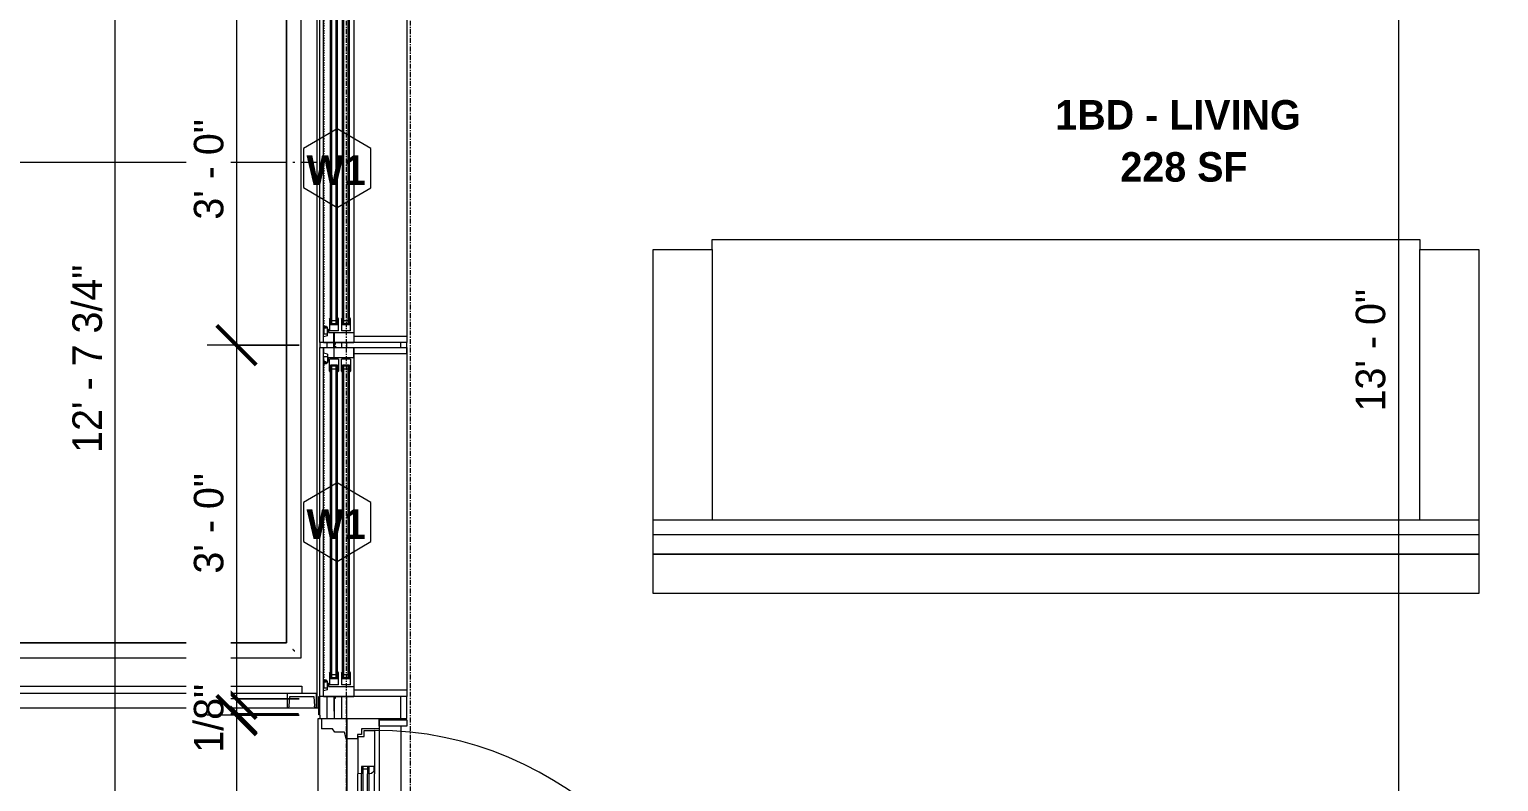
# Model space of a CAD drawing. Header units: inches. Extents: x -4058 to -1781, y 9814 to 12264.
# Drawn here: x -3861.6 to -3712.1, y 11004.1 to 11080.6 of the extents above; entities that cross this region are included whole.
import ezdxf

# ---------------------------------------------------------------- set-up
doc = ezdxf.new("R2010")
doc.units = ezdxf.units.IN
doc.header["$MEASUREMENT"] = 0
doc.linetypes.add('Dash', pattern=[0.25, 0.125, -0.125])
doc.linetypes.add('Grid Line 1_2_', pattern=[0.875, 0.5, -0.125, 0.125, -0.125])
for name, color, linetype, lineweight in [('0-1', 7, 'Continuous', 5), ('0-2', 7, 'Continuous', 9), ('A-ANNO-DIMS', 211, 'Continuous', 9), ('A-ANNO-DIMS-32', 211, 'Continuous', 9), ('A-AREA-IDEN', 2, 'Continuous', 9), ('A-DETL-GENF-HDLN-1', 7, 'Dash', 9), ('A-DETL-GENF-HDLN-2', 1, 'Continuous', 18), ('A-DOOR-1', 7, 'Continuous', 9), ('A-DOOR-FRAM-1', 7, 'Continuous', 9), ('A-DOOR-GLAZ-1', 7, 'Continuous', 9), ('A-FLOR-1', 7, 'Continuous', 9), ('A-FLOR-2', 192, 'Continuous', 9), ('A-FLOR-HRAL-1', 7, 'Continuous', 9), ('A-FLOR-LEVL-1', 7, 'Continuous', 9), ('A-GLAZ', 151, 'Continuous', 18), ('A-GLAZ-1', 7, 'Continuous', 9), ('A-GLAZ-CURT-1', 7, 'Continuous', 9), ('A-GLAZ-CWMG-1', 7, 'Continuous', 9), ('A-GLAZ-IDEN', 152, 'Continuous', 9), ('A-WALL-1', 7, 'Continuous', 9), ('I-FURN', 30, 'Continuous', 9), ('S-FNDN-1', 7, 'Continuous', 9), ('S-GRID-1', 1, 'Grid Line 1_2_', 9)]:
    doc.layers.add(name, color=color, linetype=linetype, lineweight=lineweight)
doc.styles.add('Century Gothic', font='ufonts.com_century-gothic.ttf', dxfattribs={"height": 3})
doc.styles.add('Century Gothic_B_1', font='GOTHICB.TTF', dxfattribs={"height": 3})
doc.dimstyles.new('MARKETING_DIMENSION', dxfattribs={"dimscale": 12, "dimtxt": 3.132505, "dimasz": 0.333333, "dimexe": 0.25, "dimexo": 0.166667, "dimgap": 0.041667, "dimtad": 1, "dimdec": 4, "dimrnd": 0.0625, "dimzin": 3, "dimdsep": 46, "dimlunit": 4, "dimtxsty": 'Century Gothic', "dimblk1": 'OBLIQUE', "dimblk2": 'OBLIQUE', "dimsah": 1, "dimcen": 0.09, "dimdle": 0.25, "dimazin": 0, "dimtfac": 1, "dimtdec": 4, "dimtix": 1, "dimtmove": 0, "dimatfit": 3, "dimfxl": 1, "dimtvp": 1, "dimtfill": 1, "dimfrac": 2, "dimtolj": 1, "dimtzin": 0, "dimarcsym": 2})
doc.dimstyles.new('THE_DIMENSION_STRING_2', dxfattribs={"dimscale": 12, "dimtxt": 3.132505, "dimasz": 0.333333, "dimexe": 0.25, "dimexo": 0.166667, "dimgap": 0.041667, "dimtad": 1, "dimdec": 4, "dimrnd": 0.0625, "dimzin": 3, "dimdsep": 46, "dimlunit": 4, "dimtxsty": 'Century Gothic', "dimblk1": 'OBLIQUE', "dimblk2": 'OBLIQUE', "dimsah": 1, "dimcen": 0.09, "dimdle": 0.25, "dimazin": 0, "dimtfac": 1, "dimtdec": 4, "dimtix": 1, "dimtmove": 0, "dimatfit": 3, "dimfxl": 1, "dimtvp": 1, "dimtfill": 1, "dimfrac": 2, "dimtolj": 1, "dimtzin": 0, "dimarcsym": 2})
doc.dimstyles.new('THE_DIMENSION_STRING_4', dxfattribs={"dimscale": 12, "dimtxt": 3.132505, "dimasz": 0.333333, "dimexe": 0.25, "dimexo": 0.166667, "dimgap": 0.041667, "dimtad": 1, "dimdec": 4, "dimrnd": 0.0625, "dimzin": 3, "dimdsep": 46, "dimlunit": 4, "dimtxsty": 'Century Gothic', "dimblk1": 'OBLIQUE', "dimblk2": 'OBLIQUE', "dimsah": 1, "dimcen": 0.09, "dimdle": 0.25, "dimazin": 0, "dimtfac": 1, "dimtdec": 4, "dimtix": 1, "dimtmove": 0, "dimatfit": 3, "dimfxl": 1, "dimtvp": 1, "dimtfill": 1, "dimfrac": 2, "dimtolj": 1, "dimtzin": 0, "dimarcsym": 2})

# ---------------------------------------------------------------- blocks, each defined once
blk = doc.blocks.new('Bayer Built Door - VISTAGRANDE FLUSH - 37-1_2__ x 81-3_4__ - 1ST FLOOR-V7-UNIT PLANS - 1ST FLOOR')
at = {"layer": 'A-DOOR-1'}
for p, q in [((17.56, 1.16), (17.56, 36.28)), ((-17.56, 0.09), (-17.56, 1.16)), ((-17.56, 1.16), (-13.13, 1.16)), ((-16.95, 0.08), (-17.56, 0.09)), ((-16.95, -0.56), (-16.95, 0.08)), ((-13.87, 1.16), (-13.87, -0.16)), ((-13.87, 1.16), (-13.87, 1.09)), ((-13.87, 1.09), (-13.36, 1.09)), ((-13.13, 0.59), (-13.87, 0.59)), ((-13.36, 1.09), (-13.16, 0.84)), ((-13.16, 0.84), (-13.13, 0.66)), ((13.12, 1.16), (-13.13, 1.16)), ((-13.13, 0.66), (-13.13, 0.59)), ((13.16, 0.84), (13.12, 0.66)), ((13.12, 0.66), (13.12, 0.59)), ((13.12, 0.59), (13.87, 0.59)), ((17.56, 1.16), (13.12, 1.16)), ((13.36, 1.09), (13.16, 0.84)), ((13.87, 1.09), (13.36, 1.09)), ((13.87, 1.16), (13.87, -0.16)), ((13.87, 1.16), (13.87, 1.09)), ((16.95, 0.08), (17.56, 0.09)), ((16.95, -0.56), (16.95, 0.08)), ((17.56, 0.09), (17.56, 1.16)), ((-16.95, -0.56), (-13.13, -0.56)), ((-13.87, -0.16), (-13.13, -0.16)), ((-13.13, -0.25), (-13.16, -0.56)), ((13.12, -0.56), (-13.13, -0.56)), ((-13.13, -0.16), (-13.13, -0.25)), ((13.12, -0.16), (13.12, -0.25)), ((13.87, -0.16), (13.12, -0.16)), ((13.12, -0.25), (13.16, -0.56)), ((16.95, -0.56), (13.12, -0.56))]:
    blk.add_line(p, q, dxfattribs=at)
blk.add_arc((17.56, 1.16), 35.12, 90, 180, dxfattribs=at)
at = {"layer": 'A-DOOR-FRAM-1'}
for p, q in [((-18.63, 4.44), (-18, 4.44)), ((-18.63, 1.62), (-18.63, 4.44)), ((-18, 4.44), (-18, 1.62)), ((18, 4.44), (18.62, 4.44)), ((18, 1.62), (18, 4.44)), ((18.62, 4.44), (18.62, 1.62)), ((-18.75, -4.25), (-18.75, 1.62)), ((-18.75, 1.62), (-17.72, 1.62)), ((-18.37, 1.62), (-18.75, 1.62)), ((-18.75, 1.62), (-18.63, 1.62)), ((-18, 1.62), (-18.63, 1.62)), ((-18, 1.62), (18, 1.62)), ((-17.72, 1.62), (-17.72, -0.16)), ((17.72, 1.62), (17.72, -0.16)), ((18.75, 1.62), (17.72, 1.62)), ((18.62, 1.62), (18, 1.62)), ((18.62, 1.62), (18.75, 1.62)), ((18.75, -4.25), (18.75, 1.62)), ((-17.72, -0.16), (-17.14, -0.16)), ((-17.14, -0.16), (-17.14, -0.59)), ((-17.14, -0.59), (-16.69, -0.59)), ((-16.69, -0.59), (-16.69, -1.73)), ((17.14, -0.59), (16.69, -0.59)), ((16.69, -0.59), (16.69, -1.73)), ((17.14, -0.16), (17.14, -0.59)), ((17.72, -0.16), (17.14, -0.16)), ((-20.38, -2.94), (-18.75, -2.94)), ((-17.38, -2.89), (-17.72, -3.13)), ((-16.69, -1.73), (-17.38, -1.89)), ((-17.38, -1.89), (-17.38, -2.89)), ((16.69, -1.73), (17.38, -1.89)), ((17.38, -1.89), (17.38, -2.89)), ((17.38, -2.89), (17.72, -3.13)), ((20.37, -2.94), (18.75, -2.94)), ((-18.75, -4.25), (-17.72, -4.25)), ((-18.75, -4.59), (-18.75, -4.44)), ((-17.72, -3.13), (-17.72, -4.25)), ((17.72, -3.13), (17.72, -4.25)), ((18.75, -4.25), (17.72, -4.25)), ((18.75, -4.44), (18.75, -4.59)), ((18.75, -4.59), (-18.75, -4.59))]:
    blk.add_line(p, q, dxfattribs=at)
at = {"layer": 'A-DOOR-GLAZ-1'}
for p, q in [((-13.87, 0.44), (-13.13, 0.44)), ((-13.66, 0), (-13.66, 0.44)), ((13.12, 0.59), (-13.13, 0.59)), ((13.12, 0.44), (-13.13, 0.44)), ((13.87, 0.44), (13.12, 0.44)), ((13.66, 0), (13.66, 0.44)), ((-13.13, 0), (-13.87, 0)), ((13.12, 0), (-13.13, 0)), ((13.12, -0.16), (-13.13, -0.16)), ((13.12, 0), (13.87, 0))]:
    blk.add_line(p, q, dxfattribs=at)
blk = doc.blocks.new('Top Rail Type - Top Rail_Internal_-2760760-UNIT PLANS - 1ST FLOOR')
at = {"layer": 'A-FLOR-HRAL-1'}
for p, q in [((-3835.45, 11295.15), (-3835.45, 11067.15)), ((-3833.95, 11067.15), (-3833.95, 11295.15)), ((-3835.45, 11067.15), (-3835.45, 11018.24)), ((-3833.95, 11016.74), (-3833.95, 11067.15)), ((-3835.45, 11018.24), (-3936.82, 11018.24)), ((-3936.82, 11016.74), (-3833.95, 11016.74))]:
    blk.add_line(p, q, dxfattribs=at)
blk.add_open_spline([(-3834.61, 11067.11), (-3834.64, 11067.11), (-3834.7, 11067.11), (-3834.76, 11067.11), (-3834.79, 11067.11)], degree=3, dxfattribs=at)
blk.add_open_spline([(-3834.61, 11017.4), (-3834.62, 11017.41), (-3834.65, 11017.44), (-3834.7, 11017.49), (-3834.75, 11017.54), (-3834.78, 11017.57), (-3834.79, 11017.58)], degree=3, knots=[0.46086968, 0.46086968, 0.46086968, 0.46086968, 0.47916667, 0.5, 0.52083333, 0.53913032, 0.53913032, 0.53913032, 0.53913032], dxfattribs=at)
blk = doc.blocks.new('Top Rail Type - Top Rail_Internal_-V11-UNIT PLANS - 1ST FLOOR')
at = {"layer": 'A-FLOR-HRAL-1'}
for p, q in [((-3835.45, 11067.11), (-3835.45, 11295.11)), ((-3833.95, 11067.11), (-3833.95, 11295.11)), ((-3835.45, 11018.24), (-3835.45, 11067.11)), ((-3833.95, 11016.74), (-3833.95, 11067.11)), ((-3936.82, 11018.24), (-3835.45, 11018.24)), ((-3936.82, 11016.74), (-3833.95, 11016.74))]:
    blk.add_line(p, q, dxfattribs=at)
blk = doc.blocks.new('Rectangular Mullion - RAILING POST-2805734-UNIT PLANS - 1ST FLOOR')
at = {"layer": 'A-GLAZ-CWMG-1'}
for p, q in [((-3, -1.5), (-3, 0)), ((0, 0), (0, -1.5)), ((-2.79, -0.21), (-2.72, -1.18)), ((-2.72, -1.18), (-0.28, -1.18)), ((-0.28, -1.18), (-0.21, -0.21)), ((0, -1.5), (-3, -1.5))]:
    blk.add_line(p, q, dxfattribs=at)
for centre, start, end in [((-3, -0.21), 359.472, 90), ((0, -0.21), 90, 180.528)]:
    blk.add_arc(centre, 0.21, start, end, dxfattribs=at)
blk = doc.blocks.new('Horizontal_Siding - Horizontal_Siding-2854786-UNIT PLANS - 1ST FLOOR')
at = {"layer": 'A-GLAZ-CURT-1'}
for p, q in [((-15.37, 2.25), (15.37, 2.25)), ((-15.37, 1.5), (-15.37, 2.25)), ((13.87, 1.5), (-13.87, 1.5)), ((15.37, 2.25), (15.37, 1.5))]:
    blk.add_line(p, q, dxfattribs=at)
blk = doc.blocks.new('Window-Double_Hung-Marvin-Essential - ESDH3066 - 1st Floor-3357219-UNIT PLANS - 1ST FLOOR')
at = {"layer": 'A-DETL-GENF-HDLN-1'}
blk.add_line((16.1, -3.97), (-16.5, -3.97), dxfattribs=at)
at = {"layer": 'A-DETL-GENF-HDLN-2'}
for p, q in [((-17.13, 4.44), (-17.75, 4.44)), ((-17.13, -0.91), (-17.13, 4.44)), ((17.12, 4.44), (17.75, 4.44)), ((17.12, 4.44), (17.12, -0.91)), ((-16.72, -0.94), (-17.75, -0.94)), ((-17.75, -4.03), (-17.75, -0.94)), ((-16.72, -3.52), (-16.72, -0.94)), ((-16.56, -1.28), (-15.34, -1.28)), ((-16.56, -1.28), (-16.56, -2.22)), ((-15.28, -1.4), (-15.94, -1.4)), ((-15.94, -1.4), (-15.94, -2.12)), ((-15.84, -1.41), (-15.84, -2.1)), ((-15.34, -1.28), (-15.28, -1.34)), ((-15.28, -1.34), (-15.28, -1.4)), ((15.34, -1.28), (15.28, -1.34)), ((15.28, -1.34), (15.28, -1.4)), ((15.28, -1.4), (15.94, -1.4)), ((16.56, -1.28), (15.34, -1.28)), ((15.84, -1.41), (15.84, -2.1)), ((15.94, -1.4), (15.94, -2.12)), ((16.56, -1.28), (16.56, -2.22)), ((16.72, -3.52), (16.72, -0.94)), ((16.72, -0.94), (17.75, -0.94)), ((17.75, -4.03), (17.75, -0.94)), ((-19.25, -2.98), (-19.25, -2.94)), ((-19.25, -2.94), (-17.9, -2.94)), ((-17.75, -2.98), (-19.25, -2.98)), ((-17.9, -2.94), (-17.9, -2.83)), ((-17.9, -2.83), (-17.75, -2.83)), ((-15.34, -2.22), (-16.56, -2.22)), ((-16.56, -2.5), (-15.34, -2.5)), ((-16.56, -2.5), (-16.56, -3.44)), ((-15.94, -2.12), (-15.28, -2.12)), ((-15.28, -2.62), (-15.94, -2.62)), ((-15.94, -2.62), (-15.94, -3.34)), ((-15.84, -2.63), (-15.84, -3.32)), ((-15.54, -1.54), (-15.54, -1.98)), ((-15.54, -2.76), (-15.54, -3.2)), ((-15.34, -2.22), (-15.28, -2.16)), ((-15.34, -2.5), (-15.28, -2.56)), ((-15.28, -2.12), (-15.28, -2.16)), ((-15.28, -2.56), (-15.28, -2.62)), ((15.28, -2.12), (15.28, -2.16)), ((15.94, -2.12), (15.28, -2.12)), ((15.34, -2.22), (15.28, -2.16)), ((15.34, -2.5), (15.28, -2.56)), ((15.28, -2.56), (15.28, -2.62)), ((15.28, -2.62), (15.94, -2.62)), ((15.34, -2.22), (16.56, -2.22)), ((16.56, -2.5), (15.34, -2.5)), ((15.54, -1.54), (15.54, -1.98)), ((15.54, -2.76), (15.54, -3.2)), ((15.84, -2.63), (15.84, -3.32)), ((15.94, -2.62), (15.94, -3.34)), ((16.56, -2.5), (16.56, -3.44)), ((17.9, -2.83), (17.75, -2.83)), ((17.75, -2.98), (19.25, -2.98)), ((17.9, -2.94), (17.9, -2.83)), ((19.25, -2.94), (17.9, -2.94)), ((19.25, -2.98), (19.25, -2.94)), ((-17.75, -4.03), (-17.16, -4.03)), ((-17.08, -3.62), (-17.16, -4.03)), ((-17.08, -3.62), (-16.19, -3.62)), ((-16.85, -4), (-16.85, -3.62)), ((-16.3, -4), (-16.85, -4)), ((-16.38, -3.52), (-16.72, -3.52)), ((-15.34, -3.44), (-16.56, -3.44)), ((-16.38, -3.62), (-16.38, -3.52)), ((-16.18, -3.76), (-16.3, -3.76)), ((-16.3, -3.76), (-16.3, -4)), ((-16.19, -3.62), (-16.19, -3.72)), ((-16.19, -3.72), (-16.1, -3.72)), ((-16.18, -3.97), (-16.18, -3.76)), ((-16.18, -3.97), (-16.1, -3.97)), ((-16.1, -3.72), (-16.1, -3.97)), ((-15.94, -3.34), (-15.28, -3.34)), ((-15.34, -3.44), (-15.28, -3.38)), ((-15.28, -3.34), (-15.28, -3.38)), ((15.28, -3.34), (15.28, -3.38)), ((15.94, -3.34), (15.28, -3.34)), ((15.34, -3.44), (15.28, -3.38)), ((15.34, -3.44), (16.56, -3.44)), ((16.19, -3.72), (16.1, -3.72)), ((16.1, -3.72), (16.1, -3.97)), ((16.18, -3.97), (16.1, -3.97)), ((16.18, -3.97), (16.18, -3.76)), ((16.18, -3.76), (16.3, -3.76)), ((17.08, -3.62), (16.19, -3.62)), ((16.19, -3.62), (16.19, -3.72)), ((16.3, -3.76), (16.3, -4)), ((16.3, -4), (16.85, -4)), ((16.38, -3.62), (16.38, -3.52)), ((16.38, -3.52), (16.72, -3.52)), ((16.85, -4), (16.85, -3.62)), ((17.08, -3.62), (17.16, -4.03)), ((17.75, -4.03), (17.16, -4.03))]:
    blk.add_line(p, q, dxfattribs=at)
at = {"layer": 'A-GLAZ'}
for p, q in [((15.84, -1.41), (-15.84, -1.41)), ((15.84, -1.54), (-15.84, -1.54)), ((15.84, -1.98), (-15.84, -1.98)), ((15.84, -2.1), (-15.84, -2.1)), ((15.84, -2.63), (-15.84, -2.63)), ((15.84, -2.76), (-15.84, -2.76)), ((15.84, -3.2), (-15.84, -3.2)), ((15.84, -3.32), (-15.84, -3.32))]:
    blk.add_line(p, q, dxfattribs=at)
at = {"layer": 'A-GLAZ-1'}
for p, q in [((-17.75, 4.44), (17.75, 4.44)), ((-17.75, -0.91), (-17.75, 4.44)), ((17.75, 4.44), (17.75, -0.91)), ((-17.75, -0.94), (17.75, -0.94)), ((-17.75, -4.03), (-17.75, -0.94)), ((17.75, -0.94), (17.75, -4.03)), ((17.75, -4.03), (-17.75, -4.03)), ((17.75, -4.44), (19.62, -4.44)), ((17.75, -4.5), (17.75, -4.44)), ((19.62, -4.44), (19.62, -4.5)), ((19.62, -4.5), (17.75, -4.5))]:
    blk.add_line(p, q, dxfattribs=at)
blk = doc.blocks.new('Window-Double_Hung-Marvin-Essential - ESDH3066 - 1st Floor-3357216-UNIT PLANS - 1ST FLOOR')
at = {"layer": 'A-DETL-GENF-HDLN-1'}
blk.add_line((16.1, -3.97), (-16.5, -3.97), dxfattribs=at)
at = {"layer": 'A-DETL-GENF-HDLN-2'}
for p, q in [((-17.13, 4.44), (-17.75, 4.44)), ((-17.13, -0.91), (-17.13, 4.44)), ((17.12, 4.44), (17.75, 4.44)), ((17.12, 4.44), (17.12, -0.91)), ((-16.72, -0.94), (-17.75, -0.94)), ((-17.75, -4.03), (-17.75, -0.94)), ((-16.72, -3.52), (-16.72, -0.94)), ((-16.56, -1.28), (-15.34, -1.28)), ((-16.56, -1.28), (-16.56, -2.22)), ((-15.28, -1.4), (-15.94, -1.4)), ((-15.94, -1.4), (-15.94, -2.12)), ((-15.84, -1.41), (-15.84, -2.1)), ((-15.34, -1.28), (-15.28, -1.34)), ((-15.28, -1.34), (-15.28, -1.4)), ((15.34, -1.28), (15.28, -1.34)), ((15.28, -1.34), (15.28, -1.4)), ((15.28, -1.4), (15.94, -1.4)), ((16.56, -1.28), (15.34, -1.28)), ((15.84, -1.41), (15.84, -2.1)), ((15.94, -1.4), (15.94, -2.12)), ((16.56, -1.28), (16.56, -2.22)), ((16.72, -3.52), (16.72, -0.94)), ((16.72, -0.94), (17.75, -0.94)), ((17.75, -4.03), (17.75, -0.94)), ((-19.25, -2.98), (-19.25, -2.94)), ((-19.25, -2.94), (-17.9, -2.94)), ((-17.75, -2.98), (-19.25, -2.98)), ((-17.9, -2.94), (-17.9, -2.83)), ((-17.9, -2.83), (-17.75, -2.83)), ((-15.34, -2.22), (-16.56, -2.22)), ((-16.56, -2.5), (-15.34, -2.5)), ((-16.56, -2.5), (-16.56, -3.44)), ((-15.94, -2.12), (-15.28, -2.12)), ((-15.28, -2.62), (-15.94, -2.62)), ((-15.94, -2.62), (-15.94, -3.34)), ((-15.84, -2.63), (-15.84, -3.32)), ((-15.54, -1.54), (-15.54, -1.98)), ((-15.54, -2.76), (-15.54, -3.2)), ((-15.34, -2.22), (-15.28, -2.16)), ((-15.34, -2.5), (-15.28, -2.56)), ((-15.28, -2.12), (-15.28, -2.16)), ((-15.28, -2.56), (-15.28, -2.62)), ((15.28, -2.12), (15.28, -2.16)), ((15.94, -2.12), (15.28, -2.12)), ((15.34, -2.22), (15.28, -2.16)), ((15.34, -2.5), (15.28, -2.56)), ((15.28, -2.56), (15.28, -2.62)), ((15.28, -2.62), (15.94, -2.62)), ((15.34, -2.22), (16.56, -2.22)), ((16.56, -2.5), (15.34, -2.5)), ((15.54, -1.54), (15.54, -1.98)), ((15.54, -2.76), (15.54, -3.2)), ((15.84, -2.63), (15.84, -3.32)), ((15.94, -2.62), (15.94, -3.34)), ((16.56, -2.5), (16.56, -3.44)), ((17.9, -2.83), (17.75, -2.83)), ((17.75, -2.98), (19.25, -2.98)), ((17.9, -2.94), (17.9, -2.83)), ((19.25, -2.94), (17.9, -2.94)), ((19.25, -2.98), (19.25, -2.94)), ((-17.75, -4.03), (-17.16, -4.03)), ((-17.08, -3.62), (-17.16, -4.03)), ((-17.08, -3.62), (-16.19, -3.62)), ((-16.85, -4), (-16.85, -3.62)), ((-16.3, -4), (-16.85, -4)), ((-16.38, -3.52), (-16.72, -3.52)), ((-15.34, -3.44), (-16.56, -3.44)), ((-16.38, -3.62), (-16.38, -3.52)), ((-16.18, -3.76), (-16.3, -3.76)), ((-16.3, -3.76), (-16.3, -4)), ((-16.19, -3.62), (-16.19, -3.72)), ((-16.19, -3.72), (-16.1, -3.72)), ((-16.18, -3.97), (-16.18, -3.76)), ((-16.18, -3.97), (-16.1, -3.97)), ((-16.1, -3.72), (-16.1, -3.97)), ((-15.94, -3.34), (-15.28, -3.34)), ((-15.34, -3.44), (-15.28, -3.38)), ((-15.28, -3.34), (-15.28, -3.38)), ((15.28, -3.34), (15.28, -3.38)), ((15.94, -3.34), (15.28, -3.34)), ((15.34, -3.44), (15.28, -3.38)), ((15.34, -3.44), (16.56, -3.44)), ((16.19, -3.72), (16.1, -3.72)), ((16.1, -3.72), (16.1, -3.97)), ((16.18, -3.97), (16.1, -3.97)), ((16.18, -3.97), (16.18, -3.76)), ((16.18, -3.76), (16.3, -3.76)), ((17.08, -3.62), (16.19, -3.62)), ((16.19, -3.62), (16.19, -3.72)), ((16.3, -3.76), (16.3, -4)), ((16.3, -4), (16.85, -4)), ((16.38, -3.62), (16.38, -3.52)), ((16.38, -3.52), (16.72, -3.52)), ((16.85, -4), (16.85, -3.62)), ((17.08, -3.62), (17.16, -4.03)), ((17.75, -4.03), (17.16, -4.03))]:
    blk.add_line(p, q, dxfattribs=at)
at = {"layer": 'A-GLAZ'}
for p, q in [((15.84, -1.41), (-15.84, -1.41)), ((15.84, -1.54), (-15.84, -1.54)), ((15.84, -1.98), (-15.84, -1.98)), ((15.84, -2.1), (-15.84, -2.1)), ((15.84, -2.63), (-15.84, -2.63)), ((15.84, -2.76), (-15.84, -2.76)), ((15.84, -3.2), (-15.84, -3.2)), ((15.84, -3.32), (-15.84, -3.32))]:
    blk.add_line(p, q, dxfattribs=at)
at = {"layer": 'A-GLAZ-1'}
for p, q in [((-17.75, 4.44), (17.75, 4.44)), ((-17.75, -0.91), (-17.75, 4.44)), ((17.75, 4.44), (17.75, -0.91)), ((-17.75, -0.94), (17.75, -0.94)), ((-17.75, -4.03), (-17.75, -0.94)), ((17.75, -0.94), (17.75, -4.03)), ((17.75, -4.03), (-17.75, -4.03))]:
    blk.add_line(p, q, dxfattribs=at)
blk = doc.blocks.new('CTR - 1st Phase - Shell_rvt-1-UNIT PLANS - 1ST FLOOR')
at = {"layer": 'A-FLOR-1'}
for p, q in [((-3832.14, 11011.61), (-3961.32, 11011.61)), ((-3829.32, 10973.04), (-3829.32, 11010.54))]:
    blk.add_line(p, q, dxfattribs=at)
at = {"layer": 'A-FLOR-LEVL-1'}
for p, q in [((-3835.45, 11067.11), (-3876.82, 11067.11)), ((-3832.32, 11067.11), (-3833.95, 11067.11)), ((-3832.39, 11013.11), (-3832.32, 11013.11))]:
    blk.add_line(p, q, dxfattribs=at)
at = {"layer": 'A-WALL-1'}
for p, q in [((-3832.07, 11048.79), (-3832.07, 11084.29)), ((-3832.07, 11048.79), (-3832.07, 11048.29)), ((-3831.67, 11048.79), (-3832.07, 11048.79)), ((-3832.07, 11048.29), (-3831.67, 11048.29)), ((-3832.07, 11012.79), (-3832.07, 11048.29)), ((-3831.32, 11048.29), (-3831.32, 11048.79)), ((-3830.57, 11048.29), (-3830.57, 11048.79)), ((-3829.82, 11048.29), (-3829.82, 11048.79)), ((-3829.32, 11048.29), (-3829.32, 11048.79)), ((-3828.54, 11048.79), (-3828.57, 11048.79)), ((-3828.57, 11048.29), (-3828.54, 11048.29)), ((-3823.82, 11048.29), (-3823.82, 11048.79)), ((-3823.2, 11048.29), (-3823.2, 11048.79)), ((-3831.67, 11012.79), (-3832.07, 11012.79)), ((-3831.32, 11010.54), (-3831.32, 11012.79)), ((-3830.57, 11010.54), (-3830.57, 11012.79)), ((-3829.82, 11010.54), (-3829.82, 11012.79)), ((-3829.32, 11010.54), (-3829.32, 11012.79)), ((-3828.54, 11012.79), (-3828.57, 11012.79)), ((-3823.82, 11010.54), (-3823.82, 11012.79)), ((-3823.2, 11010.54), (-3823.2, 11012.79)), ((-3832.07, 11010.91), (-3832.07, 11010.54)), ((-3832.07, 11010.54), (-3823.2, 11010.54)), ((-3829.32, 11010.54), (-3829.32, 10973.04))]:
    blk.add_line(p, q, dxfattribs=at)
at = {"layer": 'S-FNDN-1'}
blk.add_line((-3832.32, 11011.61), (-3832.32, 11185.67), dxfattribs=at)
at = {"layer": '0-2'}
for name, p in [('Top Rail Type - Top Rail_Internal_-2760760-UNIT PLANS - 1ST FLOOR', (0, 0)), ('Top Rail Type - Top Rail_Internal_-V11-UNIT PLANS - 1ST FLOOR', (0, 0)), ('Horizontal_Siding - Horizontal_Siding-2854786-UNIT PLANS - 1ST FLOOR', (-3849.25, 11011.61))]:
    blk.add_blockref(name, p, dxfattribs=at)
at = {"layer": '0-2', "rotation": 269.9999999999988}
for name, p in [('Window-Double_Hung-Marvin-Essential - ESDH3066 - 1st Floor-3357216-UNIT PLANS - 1ST FLOOR', (-3827.64, 11066.54)), ('Window-Double_Hung-Marvin-Essential - ESDH3066 - 1st Floor-3357219-UNIT PLANS - 1ST FLOOR', (-3827.64, 11030.54)), ('Bayer Built Door - VISTAGRANDE FLUSH - 37-1_2__ x 81-3_4__ - 1ST FLOOR-V7-UNIT PLANS - 1ST FLOOR', (-3827.64, 10991.79))]:
    blk.add_blockref(name, p, dxfattribs=at)
at = {"layer": '0-2', "extrusion": (0, 0, -1), "rotation": 180}
blk.add_blockref('Rectangular Mullion - RAILING POST-2805734-UNIT PLANS - 1ST FLOOR', (3832.39, 11011.61), dxfattribs=at)
blk = doc.blocks.new('Couch-Both_Arms-Generic - 1-1372852-UNIT PLANS - 1ST FLOOR')
at = {"layer": 'I-FURN'}
for p, q in [((-36, 18.5), (36, 18.5)), ((-36, 17.5), (-36, 18.5)), ((36, 18.5), (36, 17.5)), ((-42, 17.5), (-36, 17.5)), ((-42, -10), (-42, 17.5)), ((-36, 17.5), (-36, -10)), ((36, 17.5), (42, 17.5)), ((36, -10), (36, 17.5)), ((42, 17.5), (42, -10)), ((-42, -10), (42, -10)), ((-42, -13.5), (-42, -10)), ((42, -10), (42, -13.5)), ((-42, -11.5), (42, -11.5)), ((-42, -13.5), (42, -13.5)), ((-42, -17.5), (-42, -13.5)), ((42, -13.5), (-42, -13.5)), ((42, -13.5), (42, -17.5)), ((42, -17.5), (-42, -17.5))]:
    blk.add_line(p, q, dxfattribs=at)
blk = doc.blocks.new('DIMBLOCK476-UNIT PLANS - 1ST FLOOR')
at = {"layer": 'A-ANNO-DIMS-32', "lineweight": 50}
for p, q in [((-3840.53, 11084.54), (-3842.53, 11086.54)), ((-3840.53, 11084.54), (-3838.53, 11082.54)), ((-3840.53, 11048.54), (-3842.53, 11050.54)), ((-3840.53, 11048.54), (-3838.53, 11046.54))]:
    blk.add_line(p, q, dxfattribs=at)
at = {"layer": 'A-ANNO-DIMS-32'}
for p, q in [((-3834.07, 11084.54), (-3843.53, 11084.54)), ((-3840.53, 11084.54), (-3840.53, 11048.54)), ((-3840.53, 11084.54), (-3834.07, 11084.54)), ((-3834.14, 11048.54), (-3843.53, 11048.54)), ((-3840.53, 11048.54), (-3834.14, 11048.54))]:
    blk.add_line(p, q, dxfattribs=at)
at = {"layer": 'A-ANNO-DIMS-32', "color": 0, "insert": (-3844.87, 11061.29), "char_height": 3, "width": 12.5897, "attachment_point": 1, "rotation": 90, "line_spacing_factor": 0.984502, "style": 'Century Gothic', "bg_fill": 3, "box_fill_scale": 1.25, "bg_fill_color": 256, "bg_fill_true_color": 13158600, "bg_fill_transparency": 0}
blk.add_mtext('3\' - 0"', dxfattribs=at)
blk = doc.blocks.new('_Oblique')
at = {"color": 0, "linetype": 'ByBlock', "lineweight": -2}
blk.add_line((-0.5, -0.5), (0.5, 0.5), dxfattribs=at)
blk = doc.blocks.new('DIMBLOCK477-UNIT PLANS - 1ST FLOOR')
at = {"layer": 'A-ANNO-DIMS-32', "lineweight": 50}
for p, q in [((-3840.53, 11048.54), (-3842.53, 11050.54)), ((-3840.53, 11048.54), (-3838.53, 11046.54)), ((-3840.53, 11012.54), (-3842.53, 11014.54)), ((-3840.53, 11012.54), (-3838.53, 11010.54))]:
    blk.add_line(p, q, dxfattribs=at)
at = {"layer": 'A-ANNO-DIMS-32'}
for p, q in [((-3834.14, 11048.54), (-3843.53, 11048.54)), ((-3840.53, 11048.54), (-3840.53, 11012.54)), ((-3840.53, 11048.54), (-3834.14, 11048.54)), ((-3834.14, 11012.54), (-3843.53, 11012.54)), ((-3840.53, 11012.54), (-3834.14, 11012.54))]:
    blk.add_line(p, q, dxfattribs=at)
at = {"layer": 'A-ANNO-DIMS-32', "color": 0, "insert": (-3844.87, 11025.29), "char_height": 3, "width": 12.5897, "attachment_point": 1, "rotation": 90, "line_spacing_factor": 0.984502, "style": 'Century Gothic', "bg_fill": 3, "box_fill_scale": 1.25, "bg_fill_color": 256, "bg_fill_true_color": 13158600, "bg_fill_transparency": 0}
blk.add_mtext('3\' - 0"', dxfattribs=at)
blk = doc.blocks.new('DIMBLOCK478-UNIT PLANS - 1ST FLOOR')
at = {"layer": 'A-ANNO-DIMS-32', "lineweight": 50}
for p, q in [((-3840.53, 11012.54), (-3842.53, 11014.54)), ((-3840.53, 11011.04), (-3842.53, 11013.04)), ((-3840.53, 11012.54), (-3838.53, 11010.54)), ((-3840.53, 11011.04), (-3838.53, 11009.04))]:
    blk.add_line(p, q, dxfattribs=at)
at = {"layer": 'A-ANNO-DIMS-32'}
for p, q in [((-3834.14, 11012.54), (-3843.53, 11012.54)), ((-3840.53, 11012.54), (-3840.53, 11011.04)), ((-3840.53, 11012.54), (-3834.14, 11012.54)), ((-3834.23, 11011.04), (-3843.53, 11011.04)), ((-3840.53, 11011.04), (-3834.23, 11011.04))]:
    blk.add_line(p, q, dxfattribs=at)
at = {"layer": 'A-ANNO-DIMS-32', "color": 0, "insert": (-3844.87, 11006.15), "char_height": 3, "width": 13.5444, "attachment_point": 1, "rotation": 90, "line_spacing_factor": 0.984502, "style": 'Century Gothic', "bg_fill": 3, "box_fill_scale": 1.25, "bg_fill_color": 256, "bg_fill_true_color": 13158600, "bg_fill_transparency": 0}
blk.add_mtext('1 1/2"', dxfattribs=at)
blk = doc.blocks.new('DIMBLOCK479-UNIT PLANS - 1ST FLOOR')
at = {"layer": 'A-ANNO-DIMS-32', "lineweight": 50}
for p, q in [((-3840.53, 11011.04), (-3842.53, 11013.04)), ((-3840.53, 11010.91), (-3842.53, 11012.91)), ((-3840.53, 11011.04), (-3838.53, 11009.04)), ((-3840.53, 11010.91), (-3838.53, 11008.91))]:
    blk.add_line(p, q, dxfattribs=at)
at = {"layer": 'A-ANNO-DIMS-32'}
for p, q in [((-3834.23, 11011.04), (-3843.53, 11011.04)), ((-3834.14, 11010.91), (-3843.53, 11010.91)), ((-3840.53, 11011.04), (-3840.53, 11010.91)), ((-3840.53, 11011.04), (-3834.23, 11011.04)), ((-3840.53, 11010.91), (-3834.14, 11010.91))]:
    blk.add_line(p, q, dxfattribs=at)
at = {"layer": 'A-ANNO-DIMS-32', "color": 0, "insert": (-3844.87, 11007.07), "char_height": 3, "width": 9.3677, "attachment_point": 1, "rotation": 90, "line_spacing_factor": 0.984502, "style": 'Century Gothic', "bg_fill": 3, "box_fill_scale": 1.25, "bg_fill_color": 256, "bg_fill_true_color": 13158600, "bg_fill_transparency": 0}
blk.add_mtext('1/8"', dxfattribs=at)
blk = doc.blocks.new('DIMBLOCK480-UNIT PLANS - 1ST FLOOR')
at = {"layer": 'A-ANNO-DIMS-32', "lineweight": 50}
for p, q in [((-3840.53, 11010.91), (-3842.53, 11012.91)), ((-3840.53, 11010.91), (-3838.53, 11008.91)), ((-3840.53, 10961.91), (-3842.53, 10963.91)), ((-3840.53, 10961.91), (-3838.53, 10959.91))]:
    blk.add_line(p, q, dxfattribs=at)
at = {"layer": 'A-ANNO-DIMS-32'}
for p, q in [((-3834.14, 11010.91), (-3843.53, 11010.91)), ((-3840.53, 11010.91), (-3840.53, 10961.91)), ((-3840.53, 11010.91), (-3834.14, 11010.91)), ((-3834.82, 10961.91), (-3843.53, 10961.91)), ((-3840.53, 10961.91), (-3834.82, 10961.91))]:
    blk.add_line(p, q, dxfattribs=at)
at = {"layer": 'A-ANNO-DIMS-32', "color": 0, "insert": (-3844.87, 10981.17), "char_height": 3, "width": 12.5897, "attachment_point": 1, "rotation": 90, "line_spacing_factor": 0.984502, "style": 'Century Gothic', "bg_fill": 3, "box_fill_scale": 1.25, "bg_fill_color": 256, "bg_fill_true_color": 13158600, "bg_fill_transparency": 0}
blk.add_mtext('4\' - 1"', dxfattribs=at)
blk = doc.blocks.new('DIMBLOCK711-UNIT PLANS - 1ST FLOOR')
at = {"layer": 'A-ANNO-DIMS-32'}
for p, q in [((-3722.32, 11129.19), (-3722.32, 10970.19)), ((-3693.67, 11126.19), (-3725.32, 11126.19)), ((-3722.32, 11126.19), (-3693.67, 11126.19)), ((-3721.49, 10970.19), (-3725.32, 10970.19)), ((-3722.32, 10970.19), (-3721.49, 10970.19))]:
    blk.add_line(p, q, dxfattribs=at)
at = {"layer": 'A-ANNO-DIMS-32', "lineweight": 50}
for p, q in [((-3722.32, 11126.19), (-3724.32, 11128.19)), ((-3722.32, 11126.19), (-3720.32, 11124.19)), ((-3722.32, 10970.19), (-3724.32, 10972.19)), ((-3722.32, 10970.19), (-3720.32, 10968.19))]:
    blk.add_line(p, q, dxfattribs=at)
at = {"layer": 'A-ANNO-DIMS-32', "color": 0, "insert": (-3726.66, 11041.78), "char_height": 3, "width": 15.394, "attachment_point": 1, "rotation": 90, "line_spacing_factor": 0.984502, "style": 'Century Gothic', "bg_fill": 3, "box_fill_scale": 1.25, "bg_fill_color": 256, "bg_fill_true_color": 13158600, "bg_fill_transparency": 0}
blk.add_mtext('13\' - 0"', dxfattribs=at)
blk = doc.blocks.new('DIMBLOCK1114-UNIT PLANS - 1ST FLOOR')
at = {"layer": 'A-ANNO-DIMS-32', "lineweight": 50}
for p, q in [((-3852.88, 11123.69), (-3854.88, 11125.69)), ((-3852.88, 11123.69), (-3850.88, 11121.69)), ((-3852.88, 10971.94), (-3854.88, 10973.94)), ((-3852.88, 10971.94), (-3850.88, 10969.94))]:
    blk.add_line(p, q, dxfattribs=at)
at = {"layer": 'A-ANNO-DIMS-32'}
for p, q in [((-3825.82, 11123.69), (-3855.88, 11123.69)), ((-3852.88, 10971.94), (-3852.88, 11123.69)), ((-3852.88, 11123.69), (-3825.82, 11123.69)), ((-3825.82, 10971.94), (-3855.88, 10971.94)), ((-3852.88, 10971.94), (-3825.82, 10971.94))]:
    blk.add_line(p, q, dxfattribs=at)
at = {"layer": 'A-ANNO-DIMS-32', "color": 0, "insert": (-3857.23, 11037.57), "char_height": 3, "width": 24.5827, "attachment_point": 1, "rotation": 90, "line_spacing_factor": 0.984502, "style": 'Century Gothic', "bg_fill": 3, "box_fill_scale": 1.25, "bg_fill_color": 256, "bg_fill_true_color": 13158600, "bg_fill_transparency": 0}
blk.add_mtext('12\' - 7 3/4"', dxfattribs=at)
blk = doc.blocks.new('Window Tag - ONE-4156801-UNIT PLANS - 1ST FLOOR')
at = {"layer": 'A-GLAZ-IDEN'}
for p, q in [((0, 0.125), (-0.1071, 0.0619)), ((0.107, 0.062), (0, 0.125)), ((-0.1071, 0.0619), (-0.1071, -0.0619)), ((0.107, -0.0624), (0.107, 0.062)), ((-0.1071, -0.0619), (0, -0.125)), ((0, -0.125), (0.107, -0.0624))]:
    blk.add_line(p, q, dxfattribs=at)

msp = doc.modelspace()

# ---------------------------------------------------------------- block references
at = {"layer": '0-1'}
msp.add_blockref('CTR - 1st Phase - Shell_rvt-1-UNIT PLANS - 1ST FLOOR', (0, 0), dxfattribs=at)

# ---------------------------------------------------------------- next in the draw order: linework, layer by layer
at = {"layer": 'A-FLOR-2'}
for p, q in [((-3823.82374, 11010.5394), (-3823.82374, 11010.4144)), ((-3823.82374, 11009.7894), (-3823.82374, 10973.7894))]:
    msp.add_line(p, q, dxfattribs=at)
at = {"layer": 'S-GRID-1'}
msp.add_line((-3822.82374, 9814.0266), (-3822.82374, 12247.50061), dxfattribs=at)

# ---------------------------------------------------------------- next in the draw order: block references
at = {"layer": 'I-FURN'}
msp.add_blockref('Couch-Both_Arms-Generic - 1-1372852-UNIT PLANS - 1ST FLOOR', (-3756.13093, 11040.75926), dxfattribs=at)

# ---------------------------------------------------------------- next in the draw order: texts
at = {"layer": 'A-AREA-IDEN', "char_height": 3, "attachment_point": 1, "style": 'Century Gothic_B_1'}
for s, insert, width in [('1BD - LIVING', (-3757.22786, 11073.45503), 31.411), ('228 SF', (-3750.60109, 11068.15789), 15.352)]:
    msp.add_mtext(s, dxfattribs=dict(at, insert=insert, width=width))

# ---------------------------------------------------------------- next in the draw order: dimensions: what is measured, and where the dimension line sits
at = {"layer": 'A-ANNO-DIMS'}
dim = msp.add_linear_dim(base=(-3840.52583, 11048.5394), p1=(-3832.07374, 11084.5394), p2=(-3832.13624, 11048.5394), angle=90, dimstyle='THE_DIMENSION_STRING_2', override={"dimpost": '<>', "dimfxl": 36.000054}, dxfattribs=at)
dim.commit()
dim.dimension.update_dxf_attribs({"geometry": 'DIMBLOCK476-UNIT PLANS - 1ST FLOOR', "text_midpoint": (-3842.60129, 11066.5394)})

# ---------------------------------------------------------------- next in the draw order: dimensions: what is measured, and where the dimension line sits
for base, p1, p2, dimstyle, override, picture, middle in [((-3722.31778, 10970.1894), (-3691.66915, 11126.1894), (-3719.48935, 10970.1894), 'MARKETING_DIMENSION', {"dimpost": '<>', "dimfxl": 158.461238}, 'DIMBLOCK711-UNIT PLANS - 1ST FLOOR', (-3724.39324, 11048.1894)), ((-3840.52583, 11012.5394), (-3832.13624, 11048.5394), (-3832.13624, 11012.5394), 'THE_DIMENSION_STRING_2', {"dimpost": '<>', "dimfxl": 36}, 'DIMBLOCK477-UNIT PLANS - 1ST FLOOR', (-3842.60129, 11030.5394))]:
    dim = msp.add_linear_dim(base=base, p1=p1, p2=p2, angle=90, dimstyle=dimstyle, override=override, dxfattribs=at)
    dim.commit()
    dim.dimension.update_dxf_attribs({"geometry": picture, "text_midpoint": middle})

# ---------------------------------------------------------------- next in the draw order: dimensions: what is measured, and where the dimension line sits
dim = msp.add_linear_dim(base=(-3840.52583, 11011.0394), p1=(-3832.13624, 11012.5394), p2=(-3832.22999, 11011.0394), angle=90, dimstyle='THE_DIMENSION_STRING_2', override={"dimpost": '<>', "dimfxl": 1.502927}, dxfattribs=at)
dim.commit()
dim.dimension.update_dxf_attribs({"geometry": 'DIMBLOCK478-UNIT PLANS - 1ST FLOOR', "text_midpoint": (-3842.7675, 11011.7894)})

# ---------------------------------------------------------------- next in the draw order: dimensions: what is measured, and where the dimension line sits
dim = msp.add_linear_dim(base=(-3840.52583, 11010.9144), p1=(-3832.22999, 11011.0394), p2=(-3832.13624, 11010.9144), angle=90, dimstyle='THE_DIMENSION_STRING_2', override={"dimpost": '<>', "dimfxl": 0.15625}, dxfattribs=at)
dim.commit()
dim.dimension.update_dxf_attribs({"geometry": 'DIMBLOCK479-UNIT PLANS - 1ST FLOOR', "text_midpoint": (-3842.7675, 11010.9769)})

# ---------------------------------------------------------------- next in the draw order: dimensions: what is measured, and where the dimension line sits
dim = msp.add_linear_dim(base=(-3840.52583, 10961.91471), p1=(-3832.13624, 11010.9144), p2=(-3832.82374, 10961.91471), angle=90, dimstyle='THE_DIMENSION_STRING_2', override={"dimpost": '<>', "dimfxl": 49.004505}, dxfattribs=at)
dim.commit()
dim.dimension.update_dxf_attribs({"geometry": 'DIMBLOCK480-UNIT PLANS - 1ST FLOOR', "text_midpoint": (-3842.56356, 10986.41455)})

# ---------------------------------------------------------------- next in the draw order: dimensions: what is measured, and where the dimension line sits
dim = msp.add_linear_dim(base=(-3852.88298, 11123.6894), p1=(-3823.82374, 10971.9394), p2=(-3823.82374, 11123.6894), angle=90, dimstyle='THE_DIMENSION_STRING_4', override={"dimpost": '<>', "dimfxl": 151.75}, dxfattribs=at)
dim.commit()
dim.dimension.update_dxf_attribs({"geometry": 'DIMBLOCK1114-UNIT PLANS - 1ST FLOOR', "text_midpoint": (-3855.12465, 11047.8144)})

# ---------------------------------------------------------------- next in the draw order: linework, layer by layer
at = {"layer": 'S-GRID-1'}
msp.add_line((-3829.32374, 9814.0266), (-3829.32374, 12247.50061), dxfattribs=at)

# ---------------------------------------------------------------- next in the draw order: block references
at = {"layer": 'A-GLAZ-IDEN', "xscale": 31.99999999999999, "yscale": 31.99999999999999, "zscale": 31.99999999999999}
for p in [(-3830.27461, 11066.5394), (-3830.27461, 11030.5394)]:
    msp.add_blockref('Window Tag - ONE-4156801-UNIT PLANS - 1ST FLOOR', p, dxfattribs=at)

# ---------------------------------------------------------------- next in the draw order: texts
at = {"layer": 'A-GLAZ-IDEN', "char_height": 3, "width": 7.575, "attachment_point": 1, "style": 'Century Gothic_B_1'}
for insert in [(-3833.41135, 11067.82314), (-3833.41135, 11031.82314)]:
    msp.add_mtext('W1', dxfattribs=dict(at, insert=insert))

doc.saveas('drawing.dxf')
